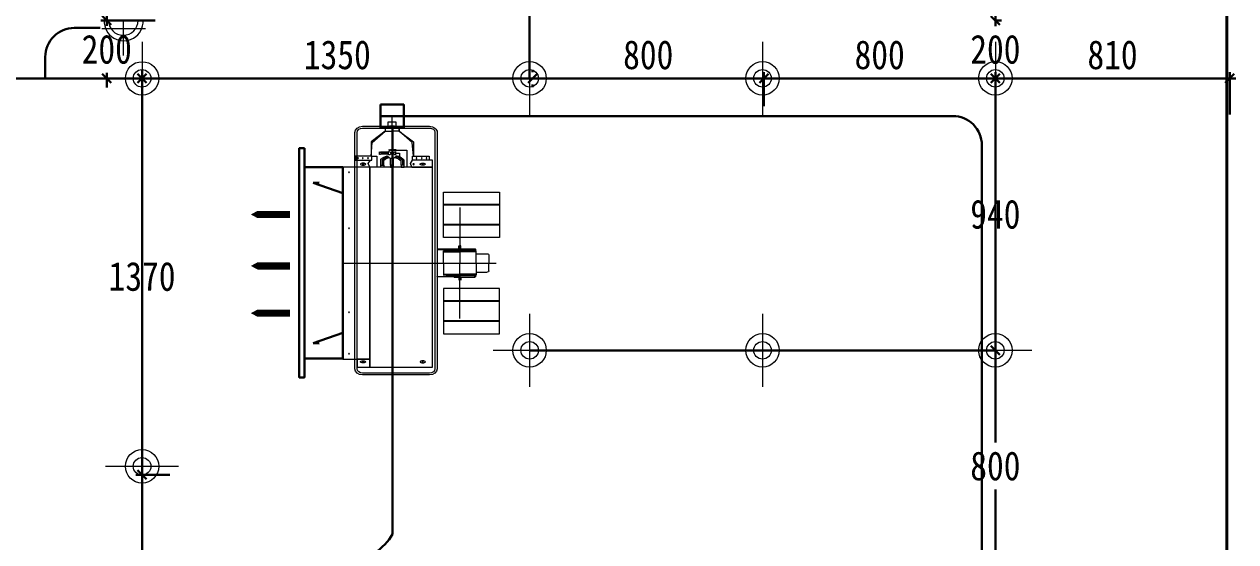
# Model space of a CAD drawing. Header units: millimetres. Extents: x -64529 to 3079702, y -28926 to 77119.
# Drawn here: x -29336 to -25147, y 46066 to 47854 of the extents above; entities that cross this region are included whole.
import ezdxf

# ---------------------------------------------------------------- set-up
doc = ezdxf.new("R2010")
doc.units = ezdxf.units.MM
doc.header["$LTSCALE"] = 10
doc.linetypes.add('DASH', pattern=[0.35, 0.25, -0.1])
doc.layers.get('0').update_dxf_attribs({"color": 255})
doc.layers.get('Defpoints').update_dxf_attribs({"color": 255})
for name, color, linetype, lineweight in [('1浅浅', 251, 'Continuous', 20), ('1灯位开关布线图', 1, 'Continuous', 30), ('1灯位开关布置图', 5, 'Continuous', 30), ('1灯具', 2, 'Continuous', 30), ('1空调', 3, 'Continuous', 30), ('家具线', 52, 'Continuous', 15), ('灯具', 52, 'Continuous', 0), ('空调主机', 7, 'Continuous', 13)]:
    doc.layers.add(name, color=color, linetype=linetype, lineweight=lineweight)
for name, color, linetype in [('图例及功率参数表', 252, 'Continuous'), ('家具细线', 38, 'Continuous'), ('辅助线', 8, 'Continuous')]:
    doc.layers.add(name, color=color, linetype=linetype)
doc.styles.add('夏建东', font='', dxfattribs={"width": 0.85})
doc.styles.get('夏建东').set_extended_font_data('SimSun')
doc.dimstyles.new('g', dxfattribs={"dimtxt": 100, "dimasz": 31, "dimexe": 21, "dimexo": 30, "dimgap": 31, "dimtad": 1, "dimtih": 1, "dimtoh": 1, "dimdec": 0, "dimrnd": 10, "dimdsep": 46, "dimtxsty": '夏建东', "dimblk": 'OBLIQUE', "dimcen": 2.5, "dimdle": 21, "dimclrd": 5, "dimclre": 5, "dimclrt": 5, "dimadec": 0, "dimazin": 0, "dimtfac": 1, "dimtdec": 0, "dimtmove": 2, "dimatfit": 3, "dimldrblk": 'DOT', "dimfxl": 300, "dimlwd": -1, "dimlwe": -1, "dimarcsym": 1})

# ---------------------------------------------------------------- blocks, each defined once
blk = doc.blocks.new('_Oblique')
at = {"color": 0, "linetype": 'ByBlock', "lineweight": -2}
blk.add_line((-0.5, -0.5), (0.5, 0.5), dxfattribs=at)
blk = doc.blocks.new('*D359')
at = {"layer": '1灯位开关布置图', "color": 5, "transparency": 16777216}
for p, q in [((-29050.4, 47867.4), (-29050.4, 47898.4)), ((-28883.3, 47867.4), (-29071.4, 47867.4)), ((-29050.4, 47867.4), (-29050.4, 47848.3)), ((-28958.3, 47667.2), (-29071.4, 47667.2)), ((-29050.4, 47667.2), (-29050.4, 47686.3)), ((-29050.4, 47667.2), (-29050.4, 47636.2))]:
    blk.add_line(p, q, dxfattribs=at)
at = {"layer": 'Defpoints', "color": 0, "lineweight": 30, "transparency": 16777216}
for p in [(-28853.3, 47867.4), (-29050.4, 47667.2), (-28928.3, 47667.2)]:
    blk.add_point(p, dxfattribs=at)
at = {"layer": '1灯位开关布置图', "color": 5, "transparency": 16777216, "xscale": 31, "yscale": 31, "zscale": 31}
for p, rotation in [((-29050.4, 47867.4), 270), ((-29050.4, 47667.2), 90)]:
    blk.add_blockref('_Oblique', p, dxfattribs=dict(at, rotation=rotation))
at = {"layer": '1灯位开关布置图', "color": 5, "transparency": 16777216, "insert": (-29050.4, 47767.3), "char_height": 100, "attachment_point": 5, "style": '夏建东'}
blk.add_mtext('200', dxfattribs=at)
blk = doc.blocks.new('_Dot')
at = {"color": 0, "linetype": 'ByBlock', "lineweight": -2}
blk.add_line((-0.5, 0), (-1, 0), dxfattribs=at)
at = {"color": 0, "linetype": 'ByBlock', "const_width": 0.5}
blk.add_lwpolyline([(-0.25, 0, 1), (0.25, 0, 1)], format="xyb", close=True, dxfattribs=at)
blk = doc.blocks.new('*D360')
at = {"layer": '1灯位开关布置图', "color": 5, "transparency": 16777216}
for p, q in [((-28958.3, 47667.2), (-28949.3, 47667.2)), ((-28928.3, 47688.2), (-28928.3, 47063.2)), ((-28928.3, 46276.2), (-28928.3, 46901.2)), ((-28832.2, 46297.2), (-28949.3, 46297.2))]:
    blk.add_line(p, q, dxfattribs=at)
at = {"layer": 'Defpoints', "color": 0, "lineweight": 30, "transparency": 16777216}
for p in [(-28928.3, 47667.2), (-28928.3, 46297.2), (-28802.2, 46297.2)]:
    blk.add_point(p, dxfattribs=at)
at = {"layer": '1灯位开关布置图', "color": 5, "transparency": 16777216, "xscale": 31, "yscale": 31, "zscale": 31}
for p, rotation in [((-28928.3, 47667.2), 90), ((-28928.3, 46297.2), 270)]:
    blk.add_blockref('_Oblique', p, dxfattribs=dict(at, rotation=rotation))
at = {"layer": '1灯位开关布置图', "color": 5, "transparency": 16777216, "insert": (-28928.3, 46982.2), "char_height": 100, "attachment_point": 5, "style": '夏建东'}
blk.add_mtext('1370', dxfattribs=at)
blk = doc.blocks.new('*D361')
at = {"layer": '1灯位开关布置图', "color": 5, "transparency": 16777216}
for p, q in [((-28949.3, 47667.2), (-27557.3, 47667.2)), ((-28928.3, 47697.2), (-28928.3, 47688.2)), ((-27578.3, 47637.2), (-27578.3, 47646.2))]:
    blk.add_line(p, q, dxfattribs=at)
at = {"layer": 'Defpoints', "color": 0, "lineweight": 30, "transparency": 16777216}
for p in [(-28928.3, 47667.2), (-27578.3, 47667.2), (-27578.3, 47667.2)]:
    blk.add_point(p, dxfattribs=at)
at = {"layer": '1灯位开关布置图', "color": 5, "transparency": 16777216, "xscale": 31, "yscale": 31, "zscale": 31, "rotation": 180}
blk.add_blockref('_Oblique', (-28928.3, 47667.2), dxfattribs=at)
at = {"layer": '1灯位开关布置图', "color": 5, "transparency": 16777216, "xscale": 31, "yscale": 31, "zscale": 31}
blk.add_blockref('_Oblique', (-27578.3, 47667.2), dxfattribs=at)
at = {"layer": '1灯位开关布置图', "color": 5, "transparency": 16777216, "insert": (-28253.3, 47748.2), "char_height": 100, "attachment_point": 5, "style": '夏建东'}
blk.add_mtext('1350', dxfattribs=at)
blk = doc.blocks.new('*D362')
at = {"layer": '1灯位开关布置图', "color": 5, "transparency": 16777216}
for p, q in [((-27599.3, 47667.2), (-26757.3, 47667.2)), ((-27578.3, 47697.2), (-27578.3, 47688.2)), ((-26778.3, 47571.1), (-26778.3, 47688.2))]:
    blk.add_line(p, q, dxfattribs=at)
at = {"layer": 'Defpoints', "color": 0, "lineweight": 30, "transparency": 16777216}
for p in [(-27578.3, 47667.2), (-26778.3, 47667.2), (-26778.3, 47541.1)]:
    blk.add_point(p, dxfattribs=at)
at = {"layer": '1灯位开关布置图', "color": 5, "transparency": 16777216, "xscale": 31, "yscale": 31, "zscale": 31, "rotation": 180}
blk.add_blockref('_Oblique', (-27578.3, 47667.2), dxfattribs=at)
at = {"layer": '1灯位开关布置图', "color": 5, "transparency": 16777216, "xscale": 31, "yscale": 31, "zscale": 31}
blk.add_blockref('_Oblique', (-26778.3, 47667.2), dxfattribs=at)
at = {"layer": '1灯位开关布置图', "color": 5, "transparency": 16777216, "insert": (-27178.3, 47748.2), "char_height": 100, "attachment_point": 5, "style": '夏建东'}
blk.add_mtext('800', dxfattribs=at)
blk = doc.blocks.new('*D363')
at = {"layer": '1灯位开关布置图', "color": 5, "transparency": 16777216}
for p, q in [((-26799.3, 47667.2), (-25957.3, 47667.2)), ((-26778.3, 47571.1), (-26778.3, 47688.2)), ((-25978.3, 47571.1), (-25978.3, 47688.2))]:
    blk.add_line(p, q, dxfattribs=at)
at = {"layer": 'Defpoints', "color": 0, "lineweight": 30, "transparency": 16777216}
for p in [(-25978.3, 47667.2), (-26778.3, 47541.1), (-25978.3, 47541.1)]:
    blk.add_point(p, dxfattribs=at)
at = {"layer": '1灯位开关布置图', "color": 5, "transparency": 16777216, "xscale": 31, "yscale": 31, "zscale": 31, "rotation": 180}
blk.add_blockref('_Oblique', (-26778.3, 47667.2), dxfattribs=at)
at = {"layer": '1灯位开关布置图', "color": 5, "transparency": 16777216, "xscale": 31, "yscale": 31, "zscale": 31}
blk.add_blockref('_Oblique', (-25978.3, 47667.2), dxfattribs=at)
at = {"layer": '1灯位开关布置图', "color": 5, "transparency": 16777216, "insert": (-26378.3, 47748.2), "char_height": 100, "attachment_point": 5, "style": '夏建东'}
blk.add_mtext('800', dxfattribs=at)
blk = doc.blocks.new('*D364')
at = {"layer": '1灯位开关布置图', "color": 5, "transparency": 16777216}
for p, q in [((-25999.3, 47667.2), (-25147.1, 47667.2)), ((-25978.3, 47571.1), (-25978.3, 47688.2)), ((-25168.1, 47542.7), (-25168.1, 47688.2))]:
    blk.add_line(p, q, dxfattribs=at)
at = {"layer": 'Defpoints', "color": 0, "lineweight": 30, "transparency": 16777216}
for p in [(-25168.1, 47667.2), (-25978.3, 47541.1), (-25168.1, 47512.7)]:
    blk.add_point(p, dxfattribs=at)
at = {"layer": '1灯位开关布置图', "color": 5, "transparency": 16777216, "xscale": 31, "yscale": 31, "zscale": 31, "rotation": 180}
blk.add_blockref('_Oblique', (-25978.3, 47667.2), dxfattribs=at)
at = {"layer": '1灯位开关布置图', "color": 5, "transparency": 16777216, "xscale": 31, "yscale": 31, "zscale": 31}
blk.add_blockref('_Oblique', (-25168.1, 47667.2), dxfattribs=at)
at = {"layer": '1灯位开关布置图', "color": 5, "transparency": 16777216, "insert": (-25573.2, 47748.2), "char_height": 100, "attachment_point": 5, "style": '夏建东'}
blk.add_mtext('810', dxfattribs=at)
blk = doc.blocks.new('*D365')
at = {"layer": '1灯位开关布置图', "color": 5, "transparency": 16777216}
for p, q in [((-25978.3, 47867.2), (-25978.3, 47898.2)), ((-25978.3, 47867.2), (-25978.3, 47848.2)), ((-25973.3, 47867.2), (-25957.3, 47867.2)), ((-26008.3, 47667.2), (-25999.3, 47667.2)), ((-25978.3, 47667.2), (-25978.3, 47686.2)), ((-25978.3, 47667.2), (-25978.3, 47636.2))]:
    blk.add_line(p, q, dxfattribs=at)
at = {"layer": 'Defpoints', "color": 0, "lineweight": 30, "transparency": 16777216}
for p in [(-26003.3, 47867.2), (-25978.3, 47667.2), (-25978.3, 47667.2)]:
    blk.add_point(p, dxfattribs=at)
at = {"layer": '1灯位开关布置图', "color": 5, "transparency": 16777216, "xscale": 31, "yscale": 31, "zscale": 31}
for p, rotation in [((-25978.3, 47867.2), 270), ((-25978.3, 47667.2), 90)]:
    blk.add_blockref('_Oblique', p, dxfattribs=dict(at, rotation=rotation))
at = {"layer": '1灯位开关布置图', "color": 5, "transparency": 16777216, "insert": (-25978.3, 47767.2), "char_height": 100, "attachment_point": 5, "style": '夏建东'}
blk.add_mtext('200', dxfattribs=at)
blk = doc.blocks.new('*D366')
at = {"layer": '1灯位开关布置图', "color": 5, "transparency": 16777216}
for p, q in [((-26099.8, 47667.2), (-25957.3, 47667.2)), ((-25978.3, 47688.2), (-25978.3, 47278.2)), ((-25978.3, 46706.2), (-25978.3, 47116.2)), ((-26008.3, 46727.2), (-25999.3, 46727.2))]:
    blk.add_line(p, q, dxfattribs=at)
at = {"layer": 'Defpoints', "color": 0, "lineweight": 30, "transparency": 16777216}
for p in [(-26129.8, 47667.2), (-25978.3, 46727.2), (-25978.3, 46727.2)]:
    blk.add_point(p, dxfattribs=at)
at = {"layer": '1灯位开关布置图', "color": 5, "transparency": 16777216, "xscale": 31, "yscale": 31, "zscale": 31}
for p, rotation in [((-25978.3, 47667.2), 90), ((-25978.3, 46727.2), 270)]:
    blk.add_blockref('_Oblique', p, dxfattribs=dict(at, rotation=rotation))
at = {"layer": '1灯位开关布置图', "color": 5, "transparency": 16777216, "insert": (-25978.3, 47197.2), "char_height": 100, "attachment_point": 5, "style": '夏建东'}
blk.add_mtext('940', dxfattribs=at)
blk = doc.blocks.new('*D367')
at = {"layer": '1灯位开关布置图', "color": 5, "transparency": 16777216}
for p, q in [((-25978.3, 46748.2), (-25978.3, 46408.2)), ((-26008.3, 46727.2), (-25999.3, 46727.2)), ((-25978.3, 45906.2), (-25978.3, 46246.2)), ((-26105.5, 45927.2), (-25957.3, 45927.2))]:
    blk.add_line(p, q, dxfattribs=at)
at = {"layer": 'Defpoints', "color": 0, "lineweight": 30, "transparency": 16777216}
for p in [(-25978.3, 46727.2), (-26135.5, 45927.2), (-25978.3, 45927.2)]:
    blk.add_point(p, dxfattribs=at)
at = {"layer": '1灯位开关布置图', "color": 5, "transparency": 16777216, "xscale": 31, "yscale": 31, "zscale": 31}
for p, rotation in [((-25978.3, 46727.2), 90), ((-25978.3, 45927.2), 270)]:
    blk.add_blockref('_Oblique', p, dxfattribs=dict(at, rotation=rotation))
at = {"layer": '1灯位开关布置图', "color": 5, "transparency": 16777216, "insert": (-25978.3, 46327.2), "char_height": 100, "attachment_point": 5, "style": '夏建东'}
blk.add_mtext('800', dxfattribs=at)
blk = doc.blocks.new('3e344fc')
at = {"layer": '图例及功率参数表', "color": 2, "lineweight": 0}
for p, q in [((789283.6, 16827.9), (789283.6, 16575.6)), ((789157.4, 16701.8), (789409.7, 16701.8))]:
    blk.add_line(p, q, dxfattribs=at)
blk.add_circle((789283.6, 16701.8), 30.4, dxfattribs=at)
at = {"layer": '灯具', "color": 2, "lineweight": 0}
blk.add_circle((789283.6, 16701.8), 57.7, dxfattribs=at)
blk = doc.blocks.new('r32ter')
at = {"color": 3}
for p, q in [((1119447.3, -954014.5), (1119446.3, -954035.1)), ((1119482.5, -954116.3), (1119447.3, -954014.5)), ((1119965.9, -954116.3), (1120001.1, -954014.5)), ((1120001.1, -954014.5), (1120002.1, -954035.1))]:
    blk.add_line(p, q, dxfattribs=at)
for points in [[(1119556.4, -953798.8, 0, 63, 0), (1119556.4, -953857.2, 25.2, 25.2, 0), (1119556.4, -953934.4, 25.2, 25.2, 0)], [(1119734.1, -953798.8, 0, 63, 0), (1119734.1, -953857.2, 25.2, 25.2, 0), (1119734.1, -953934.4, 25.2, 25.2, 0)], [(1119897.5, -953798.8, 0, 63, 0), (1119897.5, -953857.2, 25.2, 25.2, 0), (1119897.5, -953934.4, 25.2, 25.2, 0)]]:
    blk.add_lwpolyline(points, format="xyseb", dxfattribs=at)
at = {"color": 3, "lineweight": -2}
blk.add_lwpolyline([(1119327.6, -953984.2), (1120119.6, -953984.2), (1120119.6, -953966.2), (1119327.6, -953966.2)], close=True, dxfattribs=at)
at = {"color": 3}
blk.add_lwpolyline([(1119392.4, -954116.3), (1119392.4, -953984.2), (1120054.7, -953984.2), (1120054.7, -954116.3)], close=True, dxfattribs=at)
at = {"layer": '空调主机', "color": 3, "lineweight": 9}
for p, q in [((1119392.4, -954210), (1119392.4, -954116.3)), ((1119392.4, -954116.3), (1120056, -954116.3)), ((1120056, -954116.3), (1120056, -954210)), ((1119354.6, -954217.2), (1119354.6, -954160.3)), ((1119354.6, -954160.3), (1119368.8, -954160.3)), ((1119368.8, -954160.3), (1119368.8, -954217.2)), ((1120056, -954166.1), (1119368.8, -954166.1)), ((1119368.8, -954166.1), (1119368.8, -954211.9)), ((1119382.7, -954186.9), (1119380.5, -954186.9)), ((1119382.7, -954186.9), (1119382.7, -954183.8)), ((1119382.7, -954186.9), (1119384.9, -954186.9)), ((1119382.7, -954186.9), (1119382.7, -954190)), ((1120056, -954210), (1120056, -954166.1)), ((1120056, -954166.1), (1120084.4, -954166.1)), ((1120065.7, -954186.9), (1120063.5, -954186.9)), ((1120065.7, -954186.9), (1120065.7, -954183.8)), ((1120065.7, -954186.9), (1120065.7, -954190)), ((1120065.7, -954186.9), (1120067.9, -954186.9)), ((1120084.4, -954166.1), (1120084.4, -954210)), ((1119268.6, -954263), (1119305.5, -954214.3)), ((1119307.6, -954218.2), (1119268.6, -954263)), ((1119305.5, -954214.3), (1119354.6, -954214.3)), ((1119354.6, -954214.3), (1119307.6, -954218.2)), ((1119368.8, -954217.2), (1119354.6, -954217.2)), ((1119354.6, -954217.2), (1119354.6, -954234)), ((1119354.6, -954234), (1119392.4, -954234)), ((1119380.6, -954204.8), (1119368.8, -954211.9)), ((1119392.4, -954210), (1119380.6, -954204.8)), ((1119392.4, -954427.2), (1119392.4, -954210)), ((1119392.4, -954210), (1120084.4, -954210)), ((1120056, -954210), (1119392.4, -954210)), ((1120084.4, -954210), (1120056, -954210)), ((1120084.4, -954210), (1120084.4, -954427.2)), ((1119237.3, -954300.7), (1119237.3, -954272.6)), ((1119237.3, -954272.6), (1119237.3, -954272.6)), ((1119237.3, -954272.6), (1119251.7, -954272.6)), ((1119251.7, -954272.6), (1119251.7, -954272.6)), ((1119251.7, -954272.6), (1119251.7, -954300.7)), ((1119257.7, -954263), (1119268.6, -954263)), ((1119268.6, -954264), (1119257.7, -954264)), ((1119268.6, -954263), (1119268.6, -954287.5)), ((1119332.2, -954277.2), (1119333.4, -954276)), ((1119332.2, -954277.2), (1119333.4, -954278.4)), ((1119332.2, -954277.2), (1119335.9, -954277.2)), ((1119332.9, -954300.1), (1119332.9, -954282)), ((1119332.9, -954282), (1119334.5, -954282)), ((1119333.7, -954282), (1119333.7, -954277.2)), ((1119334.5, -954282), (1119334.5, -954300.1)), ((1119335.9, -954277.2), (1119334.7, -954276)), ((1119335.9, -954277.2), (1119334.7, -954278.4)), ((1119350.7, -954274.9), (1119338.8, -954274.9)), ((1119349.5, -954243.3), (1119340, -954243.3)), ((1119341.2, -954274.9), (1119341.2, -954247.4)), ((1119344.7, -954274.9), (1119344.7, -954249.4)), ((1119348.3, -954274.9), (1119348.3, -954247.4)), ((1119353.3, -954269.8), (1119362.5, -954282)), ((1119362.9, -954292.5), (1119362.5, -954282)), ((1119385.5, -954282), (1119362.5, -954282)), ((1119385.5, -954248.7), (1119365.4, -954248.7)), ((1119385.5, -954253.9), (1119367.5, -954253.9)), ((1119385.5, -954259.1), (1119368.4, -954259.1)), ((1119392.4, -954248.7), (1119385.5, -954248.7)), ((1119385.5, -954248.7), (1119385.5, -954259.1)), ((1119385.5, -954259.1), (1119392.4, -954259.1)), ((1119385.5, -954292.5), (1119385.5, -954282)), ((1119385.5, -954282), (1119392.4, -954282)), ((1119392.4, -954259.1), (1119392.4, -954248.7)), ((1119392.4, -954282), (1119392.4, -954292.5)), ((1119314.2, -954287.5), (1119220.4, -954287.5)), ((1119251.7, -954300.7), (1119237.3, -954300.7)), ((1119237.3, -954300.7), (1119237.3, -954300.7)), ((1119251.7, -954300.7), (1119251.7, -954300.7)), ((1119268.6, -954311), (1119257.7, -954311)), ((1119257.7, -954312), (1119268.6, -954312)), ((1119268.6, -954312), (1119268.6, -954287.5)), ((1119307.6, -954356.8), (1119268.6, -954312)), ((1119268.6, -954312), (1119305.5, -954360.7)), ((1119362.7, -954287.5), (1119314.2, -954287.5)), ((1119334.5, -954300.1), (1119332.9, -954300.1)), ((1119333.7, -954300.1), (1119333.7, -954302.5)), ((1119333.7, -954303.5), (1119333.7, -954337.8)), ((1119350.7, -954300.1), (1119338.8, -954300.1)), ((1119344.7, -954300.1), (1119344.7, -954313.2)), ((1119344.7, -954313.2), (1119356.3, -954313.2)), ((1119353.3, -954305.2), (1119362.9, -954292.5)), ((1119392.4, -954287.5), (1119362.7, -954287.5)), ((1119385.5, -954292.5), (1119362.9, -954292.5)), ((1119385.5, -954324.1), (1119370, -954324.1)), ((1119385.5, -954318.9), (1119371.1, -954318.9)), ((1119392.4, -954292.5), (1119385.5, -954292.5)), ((1119385.5, -954329.3), (1119385.5, -954318.9)), ((1119385.5, -954318.9), (1119392.4, -954318.9)), ((1119392.4, -954318.9), (1119392.4, -954329.3)), ((1119305.5, -954360.7), (1119354.6, -954360.7)), ((1119354.6, -954360.7), (1119307.6, -954356.8)), ((1119333.7, -954337.8), (1119392.4, -954337.8)), ((1119368.8, -954357.9), (1119354.6, -954357.9)), ((1119354.6, -954357.9), (1119354.6, -954414.7)), ((1119385.5, -954329.3), (1119368.7, -954329.3)), ((1119380.6, -954350.7), (1119368.8, -954357.9)), ((1119368.8, -954414.7), (1119368.8, -954357.9)), ((1119368.8, -954427.2), (1119368.8, -954357.9)), ((1119392.4, -954355.9), (1119380.6, -954350.7)), ((1119392.4, -954329.3), (1119385.5, -954329.3)), ((1119392.4, -954355.9), (1119392.4, -954427.2)), ((1119382.7, -954393), (1119380.5, -954393)), ((1119382.7, -954393), (1119382.7, -954389.9)), ((1119382.7, -954393), (1119382.7, -954396.1)), ((1119382.7, -954393), (1119384.9, -954393)), ((1120065.7, -954393), (1120063.5, -954393)), ((1120065.7, -954393), (1120065.7, -954389.9)), ((1120065.7, -954393), (1120067.9, -954393)), ((1120065.7, -954393), (1120065.7, -954396.1)), ((1119354.6, -954414.7), (1119368.8, -954414.7)), ((1119392.4, -954427.2), (1119368.8, -954427.2)), ((1120084.4, -954427.2), (1119392.4, -954427.2)), ((1119676.7, -954520.9), (1119676.7, -954443.1)), ((1119676.7, -954443.1), (1119676.7, -954443.1)), ((1119676.7, -954443.1), (1119677.8, -954443.1)), ((1119677.8, -954443.1), (1119677.8, -954443.1)), ((1119677.8, -954443.1), (1119677.8, -954520.9)), ((1119771.7, -954443.1), (1119770.6, -954443.1)), ((1119770.6, -954443.1), (1119770.6, -954443.1)), ((1119770.6, -954443.1), (1119770.6, -954520.9)), ((1119771.7, -954520.9), (1119771.7, -954443.1)), ((1119771.7, -954443.1), (1119771.7, -954443.1)), ((1119635.8, -954464.4), (1119479.5, -954464.4)), ((1119479.5, -954464.4), (1119479.5, -954658.9)), ((1119522.2, -954658.9), (1119522.2, -954464.4)), ((1119524.4, -954658.9), (1119524.4, -954464.4)), ((1119591, -954658.9), (1119591, -954464.4)), ((1119593.2, -954658.9), (1119593.2, -954464.4)), ((1119635.8, -954658.9), (1119635.8, -954464.4)), ((1119685.5, -954464.4), (1119682.2, -954464.4)), ((1119682.2, -954474.5), (1119682.2, -954520.9)), ((1119685.5, -954464.4), (1119685.5, -954520.9)), ((1119724.2, -954464.4), (1119685.5, -954464.4)), ((1119724.2, -954464.4), (1119762.9, -954464.4)), ((1119762.9, -954464.4), (1119762.9, -954520.9)), ((1119762.9, -954464.4), (1119766.2, -954464.4)), ((1119766.2, -954474.5), (1119766.2, -954520.9)), ((1119812.6, -954464.4), (1119968.9, -954464.4)), ((1119812.6, -954658.9), (1119812.6, -954464.4)), ((1119855.2, -954658.9), (1119855.2, -954464.4)), ((1119857.4, -954658.9), (1119857.4, -954464.4)), ((1119924, -954658.9), (1119924, -954464.4)), ((1119926.3, -954658.9), (1119926.3, -954464.4)), ((1119968.9, -954464.4), (1119968.9, -954658.9)), ((1119532.7, -954520.9), (1119724.2, -954520.9)), ((1119635.8, -954517.4), (1119635.8, -954520.9)), ((1119635.8, -954524.3), (1119635.8, -954520.9)), ((1119675.5, -954517.4), (1119664.6, -954517.4)), ((1119664.6, -954517.4), (1119664.6, -954520.9)), ((1119664.6, -954524.3), (1119664.6, -954520.9)), ((1119675.5, -954524.3), (1119664.6, -954524.3)), ((1119675.5, -954501.6), (1119675.5, -954573.2)), ((1119677.8, -954520.9), (1119676.7, -954520.9)), ((1119676.7, -954520.9), (1119676.7, -954520.9)), ((1119677.8, -954499.1), (1119677.5, -954499.1)), ((1119677.8, -954520.9), (1119677.8, -954520.9)), ((1119679.8, -954573.2), (1119679.8, -954501.6)), ((1119682.2, -954567.2), (1119682.2, -954520.9)), ((1119685.5, -954577.4), (1119685.5, -954520.9)), ((1119915.7, -954520.9), (1119724.2, -954520.9)), ((1119762.9, -954577.4), (1119762.9, -954520.9)), ((1119766.2, -954567.2), (1119766.2, -954520.9)), ((1119768.6, -954573.2), (1119768.6, -954501.6)), ((1119770.6, -954499.1), (1119770.9, -954499.1)), ((1119770.6, -954520.9), (1119770.6, -954520.9)), ((1119770.6, -954520.9), (1119771.7, -954520.9)), ((1119771.7, -954520.9), (1119771.7, -954520.9)), ((1119772.9, -954501.6), (1119772.9, -954573.2)), ((1119772.9, -954517.4), (1119783.8, -954517.4)), ((1119772.9, -954524.3), (1119783.8, -954524.3)), ((1119812.6, -954517.4), (1119812.6, -954520.9)), ((1119812.6, -954524.3), (1119812.6, -954520.9)), ((1119677.5, -954575.8), (1119677.8, -954575.8)), ((1119685.5, -954577.4), (1119682.2, -954577.4)), ((1119724.2, -954577.4), (1119685.5, -954577.4)), ((1119692.5, -954577.4), (1119692.5, -954615.3)), ((1119724.2, -954577.4), (1119762.9, -954577.4)), ((1119755.9, -954577.4), (1119755.9, -954615.3)), ((1119762.9, -954577.4), (1119766.2, -954577.4)), ((1119770.9, -954575.8), (1119770.6, -954575.8)), ((1119479.5, -954658.9), (1119635.8, -954658.9)), ((1119697.4, -954621.8), (1119724.2, -954621.8)), ((1119751, -954621.8), (1119724.2, -954621.8)), ((1119968.9, -954658.9), (1119812.6, -954658.9))]:
    blk.add_line(p, q, dxfattribs=at)
at = {"layer": '空调主机', "color": 3, "lineweight": 5}
for p, q in [((1120090.1, -954158.3), (1119272.6, -954158.3)), ((1119251.7, -954185.3), (1119251.7, -954416.1)), ((1120111, -954416.1), (1120111, -954185.3)), ((1119272.6, -954443.1), (1120090.1, -954443.1))]:
    blk.add_line(p, q, dxfattribs=at)
at = {"layer": '空调主机', "color": 3}
for p, q in [((1119257.7, -954185.3), (1119257.7, -954416.1)), ((1120090.1, -954166.1), (1119272.6, -954166.1)), ((1120105, -954416.1), (1120105, -954185.3)), ((1119272.6, -954435.4), (1120090.1, -954435.4))]:
    blk.add_line(p, q, dxfattribs=at)
at = {"layer": '空调主机', "color": 3, "lineweight": 5}
for centre, start_param, end_param in [((1119272.6, -954185.3), 0, 1.570796), ((1120090.1, -954185.3), -1.570796, 0), ((1119272.6, -954416.1), 1.570796, 3.141593), ((1120090.1, -954416.1), 3.141593, 4.712389)]:
    blk.add_ellipse(centre, major_axis=(0, 27), ratio=0.77429, start_param=start_param, end_param=end_param, dxfattribs=at)
at = {"layer": '空调主机', "color": 3, "lineweight": 9}
for centre, major_axis, ratio, start_param, end_param in [((1119410.5, -954138.1), (0, 1.21), 0.77429, 1.570796326702902, 7.853981633882487), ((1119603.8, -954138.1), (0, 1.21), 0.77429, 1.570796326754998, 7.853981633934584), ((1119894.3, -954138.1), (0, 1.21), 0.77429, 1.570796327146124, 7.85398163432571), ((1120037.9, -954138.1), (0, 1.21), 0.77429, 1.570796327146124, 7.85398163432571), ((1119361.7, -954169.2), (0, 1.21), 0.77429, 1.570796326702902, 7.853981633882487), ((1119361.7, -954185.6), (0, 1.21), 0.77429, 1.570796326680094, 7.85398163385968), ((1119382.7, -954186.9), (0, 9.19), 0.407862, 3.141593, 9.424778), ((1119361.7, -954203.8), (0, 1.21), 0.77429, 1.570796326680094, 7.85398163385968), ((1119281.8, -954286.6), (0, 41.3), 0.77429, 1.223528, 1.918065), ((1119344.7, -954274.9), (0, 7.66), 0.77429, 1.570796, 4.712389), ((1119344.7, -954243.3), (0, 6.13), 0.77429, 1.570796, 4.712389), ((1119344.5, -954287.5), (0, 4.96), 0.77429, 1.570796326732925, 7.853981633912512), ((1119389, -954287.5), (0, 49.4), 0.77429, 0.664485, 1.204171), ((1119389.4, -954287.8), (0, 44.1), 0.77429, 0.694736, 1.26495), ((1119389, -954287.5), (0, 38.9), 0.77429, 0.752317, 1.332497), ((1119333.7, -954303.1), (-0.724, 0), 0.807711, 3.342482, 6.082296), ((1119344.7, -954300.1), (0, 7.66), 0.77429, 4.712389, 7.853982), ((1119389, -954287.5), (0, 49.4), 0.77429, 1.937421, 2.581114), ((1119389.4, -954287.8), (0, 44.1), 0.77429, 1.866849, 2.536978), ((1119389, -954287.5), (0, 38.9), 0.77429, 1.809095, 2.508026), ((1119382.7, -954361.6), (0, 2.29), 0.77429, 1.570796326744335, 7.853981633923921), ((1119361.7, -954371.3), (0, 1.21), 0.77429, 1.570796326702902, 7.853981633882487), ((1119361.7, -954389.4), (0, 1.21), 0.77429, 1.570796327146124, 7.85398163432571), ((1119361.7, -954405.8), (0, 1.21), 0.77429, 1.570796326680094, 7.85398163385968), ((1119677.3, -954469.4), (0, 8.05), 0.77429, 4.03203, 5.395782), ((1119771.1, -954469.4), (0, 8.05), 0.77429, 0.887403, 2.251155), ((1119677.5, -954501.6), (0, 2.57), 0.77429, 0, 1.570796), ((1119677.8, -954501.6), (0, 2.57), 0.77429, 4.712389, 6.283185), ((1119770.6, -954501.6), (0, 2.57), 0.77429, 0, 1.570796), ((1119770.9, -954501.6), (0, 2.57), 0.77429, 4.712389, 6.283185), ((1119677.5, -954573.2), (0, 2.57), 0.77429, 1.570796, 3.141593), ((1119677.8, -954573.2), (0, 1.21), 0.77429, 1.57079632702526, 7.853981634204846), ((1119677.8, -954573.2), (0, 2.57), 0.77429, 3.141593, 4.712389), ((1119677.3, -954572.3), (0, 8.05), 0.77429, 4.028996, 5.392748), ((1119771.1, -954572.3), (0, 8.05), 0.77429, 0.890438, 2.25419), ((1119770.6, -954573.2), (0, 2.57), 0.77429, 1.570796, 3.141593), ((1119770.6, -954573.2), (0, 1.21), 0.77429, 1.570796326754998, 7.853981633934584), ((1119770.9, -954573.2), (0, 2.57), 0.77429, 3.141593, 4.712389), ((1119697.4, -954615.3), (0, 6.42), 0.77429, 1.570796, 3.141593), ((1119751, -954615.3), (0, 6.42), 0.77429, 3.141593, 4.712389)]:
    blk.add_ellipse(centre, major_axis=major_axis, ratio=ratio, start_param=start_param, end_param=end_param, dxfattribs=at)
at = {"layer": '空调主机', "color": 3}
for centre, start_param, end_param in [((1119272.6, -954185.3), 0, 1.570796), ((1120090.1, -954185.3), 4.712389, 6.283185), ((1119272.6, -954416.1), 1.570796, 3.141593), ((1120090.1, -954416.1), 3.141593, 4.712389)]:
    blk.add_ellipse(centre, major_axis=(0, 19.3), ratio=0.77429, start_param=start_param, end_param=end_param, dxfattribs=at)
at = {"layer": '空调主机', "color": 3, "lineweight": 9, "extrusion": (0, 0, -1)}
for centre, major_axis, ratio, start_param, end_param in [((1120065.7, -954186.9), (0, 9.19), 0.407862, 3.141593, 9.424778), ((1119333.7, -954302.9), (0.724, 0), 0.807711, 0.20089, 2.940703)]:
    blk.add_ellipse(centre, major_axis=major_axis, ratio=ratio, start_param=start_param, end_param=end_param, dxfattribs=at)
blk.add_ellipse((1119382.7, -954393), major_axis=(0, 9.19), ratio=0.407862, dxfattribs=at)
at = {"layer": '空调主机', "color": 3, "lineweight": 9}
blk.add_ellipse((1120065.7, -954393), major_axis=(0, 9.19), ratio=0.407862, dxfattribs=at)
at = {"layer": '辅助线', "color": 3, "lineweight": 9}
blk.add_line((1119724.2, -954116.3), (1119724.2, -954647.3), dxfattribs=at)
blk = doc.blocks.new('20170331.15573347')
at = {"layer": '家具线', "color": 2, "lineweight": 15}
blk.add_arc((151.3, 236.6), 134.7, 177.57004, 2.42996, dxfattribs=at)
at = {"layer": '家具细线', "color": 2, "lineweight": 5}
for p, q in [((300.3, 242.4), (-3.1, 242.4)), ((303.4, 184.8, 5186.6), (0, 184.8, 5186.6)), ((148.6, 242.4), (148.6, 0))]:
    blk.add_line(p, q, dxfattribs=at)
blk.add_arc((148.6, 242.4), 102.3, 180, 0, dxfattribs=at)

msp = doc.modelspace()

# ---------------------------------------------------------------- linework, layer by layer
at = {"layer": '1浅浅', "lineweight": 40}
msp.add_line((-25178.3, 50577.2), (-25178.3, 45927.2), dxfattribs=at)
at = {"layer": '1灯位开关布线图', "color": 6, "linetype": 'DASH', "lineweight": 30}
msp.add_lwpolyline([(-27588.4, 47667.2), (-27588.4, 48522.3, -0.17464), (-27565.4, 48586), (-27456.4, 48717.7)], format="xyb", dxfattribs=at)
at = {"layer": '1灯位开关布线图', "linetype": 'Continuous', "lineweight": 30}
msp.add_lwpolyline([(-29262.8, 47667.3), (-29262.8, 47741.5, -0.414214), (-29162.8, 47841.5), (-29072.7, 47841.5)], format="xyb", dxfattribs=at)
at = {"layer": '1灯位开关布线图', "color": 6, "linetype": 'DASH', "lineweight": 30}
msp.add_lwpolyline([(-28928.3, 47667.2), (-29628.4, 47667.2)], dxfattribs=at)
at = {"layer": '1灯位开关布线图', "linetype": 'Continuous', "lineweight": 30}
for points in [[(-28928.3, 45975), (-28928.3, 47667.2), (-25978.3, 47667.2), (-25978.3, 47667.2), (-25978.3, 47667.2)], [(-25978.3, 47667.2), (-25978.3, 46727.2)], [(-27588.4, 46727.2), (-25978.3, 46727.2)]]:
    msp.add_lwpolyline(points, dxfattribs=at)
at = {"layer": '1空调', "linetype": 'Continuous', "lineweight": 30}
msp.add_lwpolyline([(-28103.5, 47576.9), (-28023.5, 47576.9), (-28023.5, 47496.9), (-28103.5, 47496.9)], close=True, dxfattribs=at)
at = {"layer": '1空调', "color": 1, "linetype": 'Continuous', "lineweight": 30}
msp.add_lwpolyline([(-30135, 39817.5), (-30135, 40323.7, -0.414214), (-30035, 40423.7), (-26125, 40423.7, 0.414214), (-26025, 40523.7), (-26025, 47436.9, 0.414214), (-26125, 47536.9), (-28103.5, 47536.9)], format="xyb", dxfattribs=at)
at = {"layer": '1空调', "linetype": 'Continuous', "lineweight": 30}
msp.add_lwpolyline([(-28062, 47496.9), (-28062, 46092, -0.203991), (-28202, 45992), (-29972.4, 45992)], format="xyb", dxfattribs=at)

# ---------------------------------------------------------------- block references
at = {"layer": '1灯具', "color": 251, "lineweight": 0, "xscale": 0.5, "yscale": 0.5, "zscale": 0.5}
msp.add_blockref('20170331.15573347', (-29067.6, 47746.1), dxfattribs=at)
at = {"layer": '1灯具', "lineweight": 0}
for p in [(-818211.9, 30965.4), (-816872, 30965.5), (-816066.9, 30965.5), (-815261.9, 30965.5), (-816872, 30025.5), (-816066.9, 30025.5), (-815261.9, 30025.5)]:
    msp.add_blockref('3e344fc', p, dxfattribs=at)
at = {"layer": '1灯具', "color": 2, "lineweight": 0}
msp.add_blockref('3e344fc', (-818211.9, 29624.6), dxfattribs=at)
msp.add_blockref('3e344fc', (-818211.9, 29624.6), dxfattribs=at)
at = {"layer": '1空调', "xscale": -1, "rotation": 90}
msp.add_blockref('r32ter', (-982351, 1166753.2), dxfattribs=at)

# ---------------------------------------------------------------- dimensions: what is measured, and where the dimension line sits
at = {"layer": '1灯位开关布置图'}
for base, p1, p2, picture, middle in [((-29050.4, 47667.2), (-28853.3, 47867.4), (-28928.3, 47667.2), '*D359', (-29050.4, 47767.3)), ((-25978.3, 47667.2), (-26003.3, 47867.2), (-25978.3, 47667.2), '*D365', (-25978.3, 47767.2)), ((-28928.3, 46297.2), (-28928.3, 47667.2), (-28802.2, 46297.2), '*D360', (-28928.3, 46982.2)), ((-25978.3, 46727.2), (-26129.8, 47667.2), (-25978.3, 46727.2), '*D366', (-25978.3, 47197.2)), ((-25978.3, 45927.2), (-25978.3, 46727.2), (-26135.5, 45927.2), '*D367', (-25978.3, 46327.2))]:
    dim = msp.add_linear_dim(base=base, p1=p1, p2=p2, angle=90, dimstyle='g', dxfattribs=at)
    dim.commit()
    dim.dimension.update_dxf_attribs({"geometry": picture, "text_midpoint": middle})
for base, p1, p2, picture, middle in [((-27578.3, 47667.2), (-28928.3, 47667.2), (-27578.3, 47667.2), '*D361', (-28253.3, 47748.2)), ((-26778.3, 47667.2), (-27578.3, 47667.2), (-26778.3, 47541.1), '*D362', (-27178.3, 47748.2)), ((-25978.3, 47667.2), (-26778.3, 47541.1), (-25978.3, 47541.1), '*D363', (-26378.3, 47748.2)), ((-25168.1, 47667.2), (-25978.3, 47541.1), (-25168.1, 47512.7), '*D364', (-25573.2, 47748.2))]:
    dim = msp.add_linear_dim(base=base, p1=p1, p2=p2, dimstyle='g', dxfattribs=at)
    dim.commit()
    dim.dimension.update_dxf_attribs({"geometry": picture, "text_midpoint": middle})

doc.saveas('drawing.dxf')
